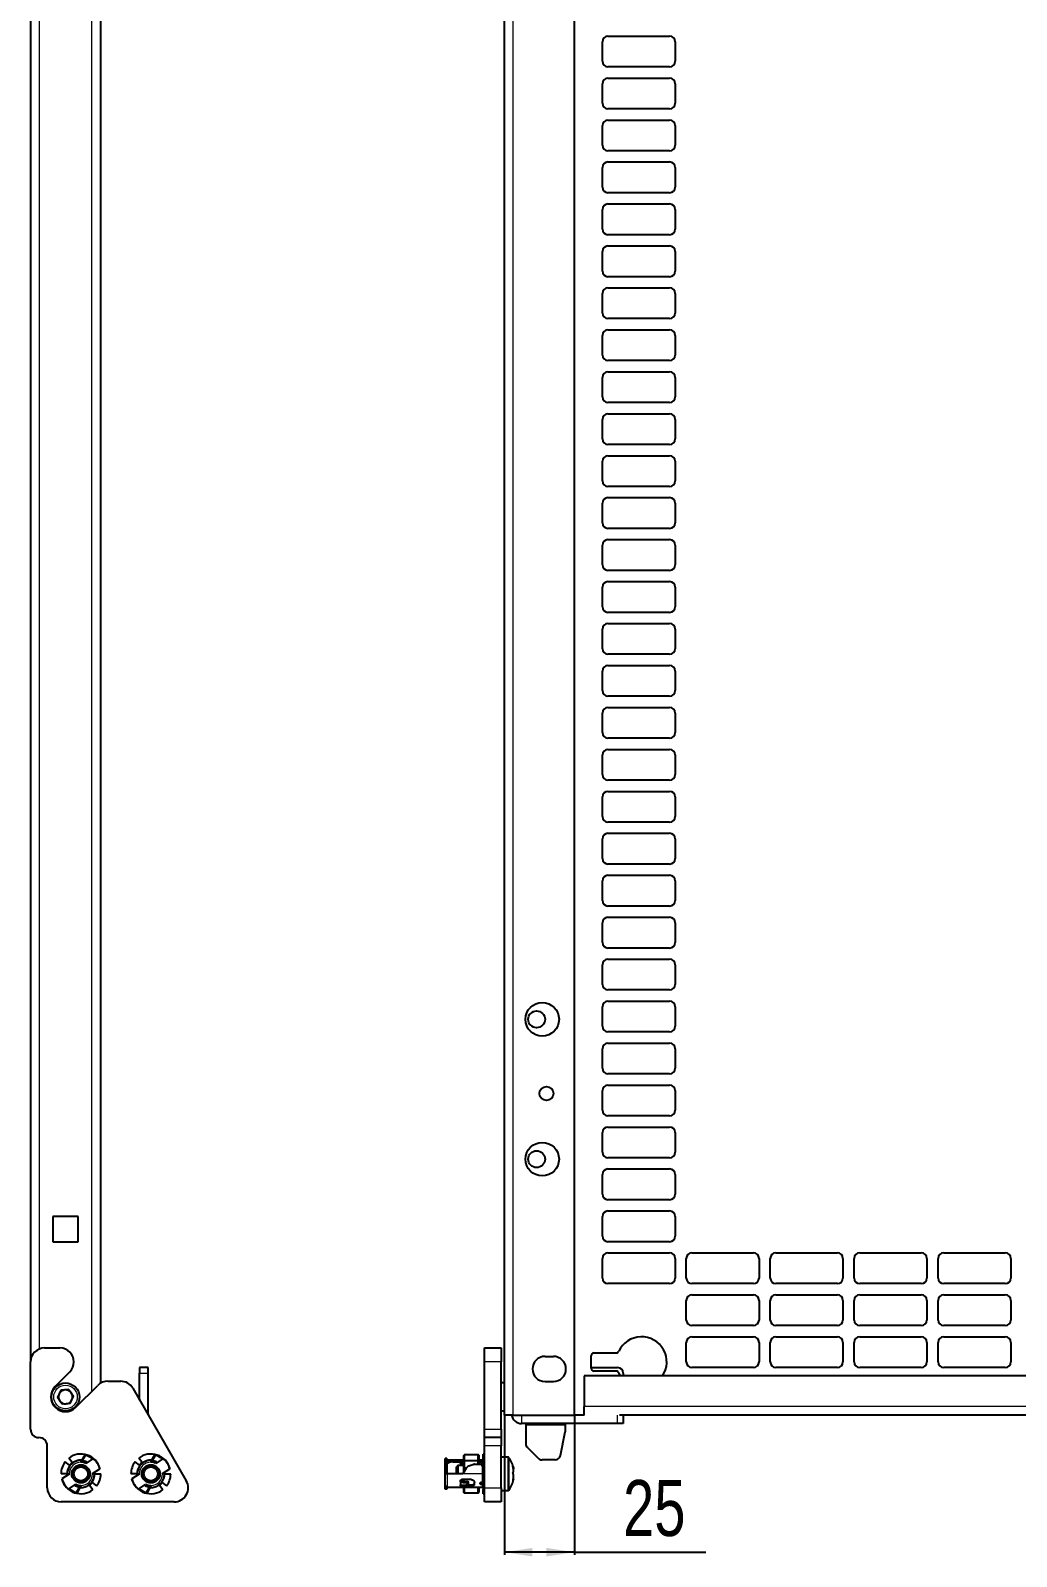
# Model space of a CAD drawing. Header units: millimetres. Extents: x -591 to 844, y -456 to 1988.
# Drawn here: x 124 to 476, y -292 to 254 of the extents above; entities that cross this region are included whole.
import ezdxf

# ---------------------------------------------------------------- set-up
doc = ezdxf.new("R2010")
doc.units = ezdxf.units.MM
doc.layers.add('FORMAT', color=7, linetype='Continuous')
doc.styles.add('SLDTEXTSTYLE0', font='TXT', dxfattribs={"width": 0.75})
doc.dimstyles.new('SLDDIMSTYLE0', dxfattribs={"dimtxt": 20, "dimasz": 10, "dimexe": 0, "dimexo": 0.0625, "dimgap": 5, "dimtad": 2, "dimdec": 1, "dimrnd": 1e-09, "dimzin": 12, "dimdsep": 46, "dimtxsty": 'SLDTEXTSTYLE0', "dimsah": 1, "dimcen": 0.09, "dimadec": 0, "dimazin": 3, "dimtfac": 1, "dimtofl": 0, "dimtmove": 0, "dimatfit": 3, "dimfxl": 0, "dimfrac": 2, "dimtolj": 1, "dimtzin": 12, "dimarcsym": 0})

# ---------------------------------------------------------------- blocks, each defined once
blk = doc.blocks.new('_D_7')
at = {"layer": 'FORMAT'}
for p, q in [((292.98, -240.99), (292.98, -290.98)), ((317.98, -240.99), (317.98, -290.98)), ((317.98, -289.98), (292.98, -289.98)), ((317.98, -289.98), (364.94, -289.98))]:
    blk.add_line(p, q, dxfattribs=at)
for points in [[(292.98, -289.98), (302.98, -291.51), (302.98, -288.44)], [(317.98, -289.98), (307.98, -288.44), (307.98, -291.51)]]:
    blk.add_solid(points, dxfattribs=at)
at = {"layer": 'FORMAT', "insert": (335.38, -264.19), "char_height": 20, "attachment_point": 1, "style": 'SLDTEXTSTYLE0'}
blk.add_mtext('25', dxfattribs=at)

msp = doc.modelspace()

# ---------------------------------------------------------------- linework, layer by layer
at = {"color": 8, "linetype": 'Continuous', "lineweight": 18}
for p, q in [((126.7, 1842.02), (126.7, -217.35)), ((145.5, -232.5), (145.5, 1842.02)), ((296.08, -240.98), (296.08, 1812.82)), ((291.83, -221.98), (285.83, -221.98)), ((162.6, -225.98), (165.6, -225.98)), ((750.48, -237.89), (321.48, -237.89)), ((165.35, -240.38), (165.6, -240.38)), ((299.08, -240.98), (299.08, -243.98)), ((314.73, -244.58), (300.58, -244.58)), ((333.43, -243.98), (333.43, -240.98)), ((285.83, -245.98), (291.83, -245.98)), ((291.83, -251.98), (285.83, -251.98)), ((294.16, -255.98), (294.16, -258.41)), ((294.6, -256.2), (294.6, -258.55)), ((272.53, -258.23), (272.53, -261.98)), ((285.13, -258.53), (285.13, -257.63)), ((294.16, -258.41), (294.16, -267.98)), ((294.6, -258.55), (294.6, -267.75)), ((272.53, -261.98), (272.53, -266.83)), ((277.73, -265.92), (277.73, -266.37)), ((285.13, -261.98), (278.13, -261.98)), ((281.03, -266.37), (281.03, -265.92)), ((284.88, -265.43), (284.88, -265.82)), ((285.13, -264.93), (285.13, -261.98)), ((285.13, -266.83), (285.13, -265.82)), ((285.83, -266.98), (291.83, -266.98))]:
    msp.add_line(p, q, dxfattribs=at)
at = {"color": 7, "linetype": 'Continuous', "lineweight": 25}
for p, q in [((148.6, 1842.02), (148.6, -229.6)), ((292.98, -240.98), (292.98, 1842.02)), ((123.6, 1812.82), (123.6, -221.98)), ((317.98, -240.98), (317.98, 1812.82)), ((329.98, 252.02), (351.98, 252.02)), ((327.98, 243.02), (327.98, 250.02)), ((353.98, 250.02), (353.98, 243.02)), ((351.98, 241.02), (329.98, 241.02)), ((327.98, 228.02), (327.98, 235.02)), ((329.98, 237.02), (351.98, 237.02)), ((353.98, 235.02), (353.98, 228.02)), ((351.98, 226.02), (329.98, 226.02)), ((327.98, 213.02), (327.98, 220.02)), ((329.98, 222.02), (351.98, 222.02)), ((353.98, 220.02), (353.98, 213.02)), ((351.98, 211.02), (329.98, 211.02)), ((327.98, 198.02), (327.98, 205.02)), ((329.98, 207.02), (351.98, 207.02)), ((353.98, 205.02), (353.98, 198.02)), ((351.98, 196.02), (329.98, 196.02)), ((329.98, 192.02), (351.98, 192.02)), ((327.98, 183.02), (327.98, 190.02)), ((353.98, 190.02), (353.98, 183.02)), ((351.98, 181.02), (329.98, 181.02)), ((327.98, 168.02), (327.98, 175.02)), ((329.98, 177.02), (351.98, 177.02)), ((353.98, 175.02), (353.98, 168.02)), ((351.98, 166.02), (329.98, 166.02)), ((327.98, 153.02), (327.98, 160.02)), ((329.98, 162.02), (351.98, 162.02)), ((353.98, 160.02), (353.98, 153.02)), ((351.98, 151.02), (329.98, 151.02)), ((327.98, 138.02), (327.98, 145.02)), ((329.98, 147.02), (351.98, 147.02)), ((353.98, 145.02), (353.98, 138.02)), ((351.98, 136.02), (329.98, 136.02)), ((329.98, 132.02), (351.98, 132.02)), ((327.98, 123.02), (327.98, 130.02)), ((353.98, 130.02), (353.98, 123.02)), ((351.98, 121.02), (329.98, 121.02)), ((327.98, 108.02), (327.98, 115.02)), ((329.98, 117.02), (351.98, 117.02)), ((353.98, 115.02), (353.98, 108.02)), ((351.98, 106.02), (329.98, 106.02)), ((327.98, 93.02), (327.98, 100.02)), ((329.98, 102.02), (351.98, 102.02)), ((353.98, 100.02), (353.98, 93.02)), ((351.98, 91.02), (329.98, 91.02)), ((327.98, 78.02), (327.98, 85.02)), ((329.98, 87.02), (351.98, 87.02)), ((353.98, 85.02), (353.98, 78.02)), ((351.98, 76.02), (329.98, 76.02)), ((329.98, 72.02), (351.98, 72.02)), ((327.98, 63.02), (327.98, 70.02)), ((353.98, 70.02), (353.98, 63.02)), ((351.98, 61.02), (329.98, 61.02)), ((327.98, 48.02), (327.98, 55.02)), ((329.98, 57.02), (351.98, 57.02)), ((353.98, 55.02), (353.98, 48.02)), ((351.98, 46.02), (329.98, 46.02)), ((327.98, 33.02), (327.98, 40.02)), ((329.98, 42.02), (351.98, 42.02)), ((353.98, 40.02), (353.98, 33.02)), ((351.98, 31.02), (329.98, 31.02)), ((327.98, 18.02), (327.98, 25.02)), ((329.98, 27.02), (351.98, 27.02)), ((353.98, 25.02), (353.98, 18.02)), ((351.98, 16.02), (329.98, 16.02)), ((329.98, 12.02), (351.98, 12.02)), ((327.98, 3.02), (327.98, 10.02)), ((353.98, 10.02), (353.98, 3.02)), ((351.98, 1.02), (329.98, 1.02)), ((327.98, -11.98), (327.98, -4.98)), ((329.98, -2.98), (351.98, -2.98)), ((353.98, -4.98), (353.98, -11.98)), ((351.98, -13.98), (329.98, -13.98)), ((327.98, -26.98), (327.98, -19.98)), ((329.98, -17.98), (351.98, -17.98)), ((353.98, -19.98), (353.98, -26.98)), ((351.98, -28.98), (329.98, -28.98)), ((327.98, -41.98), (327.98, -34.98)), ((329.98, -32.98), (351.98, -32.98)), ((353.98, -34.98), (353.98, -41.98)), ((351.98, -43.98), (329.98, -43.98)), ((329.98, -47.98), (351.98, -47.98)), ((327.98, -56.98), (327.98, -49.98)), ((353.98, -49.98), (353.98, -56.98)), ((351.98, -58.98), (329.98, -58.98)), ((327.98, -71.98), (327.98, -64.98)), ((329.98, -62.98), (351.98, -62.98)), ((353.98, -64.98), (353.98, -71.98)), ((351.98, -73.98), (329.98, -73.98)), ((327.98, -86.98), (327.98, -79.98)), ((329.98, -77.98), (351.98, -77.98)), ((353.98, -79.98), (353.98, -86.98)), ((351.98, -88.98), (329.98, -88.98)), ((327.98, -101.98), (327.98, -94.98)), ((329.98, -92.98), (351.98, -92.98)), ((353.98, -94.98), (353.98, -101.98)), ((351.98, -103.98), (329.98, -103.98)), ((329.98, -107.98), (351.98, -107.98)), ((327.98, -116.98), (327.98, -109.98)), ((353.98, -109.98), (353.98, -116.98)), ((351.98, -118.98), (329.98, -118.98)), ((327.98, -131.98), (327.98, -124.98)), ((329.98, -122.98), (351.98, -122.98)), ((353.98, -124.98), (353.98, -131.98)), ((351.98, -133.98), (329.98, -133.98)), ((327.98, -146.98), (327.98, -139.98)), ((329.98, -137.98), (351.98, -137.98)), ((353.98, -139.98), (353.98, -146.98)), ((351.98, -148.98), (329.98, -148.98)), ((327.98, -161.98), (327.98, -154.98)), ((329.98, -152.98), (351.98, -152.98)), ((353.98, -154.98), (353.98, -161.98)), ((351.98, -163.98), (329.98, -163.98)), ((329.98, -167.98), (351.98, -167.98)), ((140.6, -169.98), (131.6, -169.98)), ((131.6, -169.98), (131.6, -178.98)), ((140.6, -178.98), (140.6, -169.98)), ((327.98, -176.98), (327.98, -169.98)), ((353.98, -169.98), (353.98, -176.98)), ((131.6, -178.98), (140.6, -178.98)), ((351.98, -178.98), (329.98, -178.98)), ((327.98, -191.98), (327.98, -184.98)), ((329.98, -182.98), (351.98, -182.98)), ((353.98, -184.98), (353.98, -191.98)), ((357.98, -191.98), (357.98, -184.98)), ((359.98, -182.98), (381.98, -182.98)), ((383.98, -184.98), (383.98, -191.98)), ((387.98, -191.98), (387.98, -184.98)), ((389.98, -182.98), (411.98, -182.98)), ((413.98, -184.98), (413.98, -191.98)), ((417.98, -191.98), (417.98, -184.98)), ((419.98, -182.98), (441.98, -182.98)), ((443.98, -184.98), (443.98, -191.98)), ((447.98, -191.98), (447.98, -184.98)), ((449.98, -182.98), (471.98, -182.98)), ((473.98, -184.98), (473.98, -191.98)), ((351.98, -193.98), (329.98, -193.98)), ((381.98, -193.98), (359.98, -193.98)), ((411.98, -193.98), (389.98, -193.98)), ((441.98, -193.98), (419.98, -193.98)), ((471.98, -193.98), (449.98, -193.98)), ((357.98, -206.98), (357.98, -199.98)), ((359.98, -197.98), (381.98, -197.98)), ((383.98, -199.98), (383.98, -206.98)), ((387.98, -206.98), (387.98, -199.98)), ((389.98, -197.98), (411.98, -197.98)), ((413.98, -199.98), (413.98, -206.98)), ((417.98, -206.98), (417.98, -199.98)), ((419.98, -197.98), (441.98, -197.98)), ((443.98, -199.98), (443.98, -206.98)), ((447.98, -206.98), (447.98, -199.98)), ((449.98, -197.98), (471.98, -197.98)), ((473.98, -199.98), (473.98, -206.98)), ((381.98, -208.98), (359.98, -208.98)), ((411.98, -208.98), (389.98, -208.98)), ((441.98, -208.98), (419.98, -208.98)), ((471.98, -208.98), (449.98, -208.98)), ((128.6, -216.98), (134.1, -216.98)), ((285.83, -216.98), (291.83, -216.98)), ((285.83, -221.98), (285.83, -216.98)), ((291.83, -216.98), (291.83, -221.98)), ((357.98, -221.98), (357.98, -214.98)), ((359.98, -212.98), (381.98, -212.98)), ((383.98, -214.98), (383.98, -221.98)), ((387.98, -221.98), (387.98, -214.98)), ((389.98, -212.98), (411.98, -212.98)), ((413.98, -214.98), (413.98, -221.98)), ((417.98, -221.98), (417.98, -214.98)), ((419.98, -212.98), (441.98, -212.98)), ((443.98, -214.98), (443.98, -221.98)), ((447.98, -221.98), (447.98, -214.98)), ((449.98, -212.98), (471.98, -212.98)), ((473.98, -214.98), (473.98, -221.98)), ((123.6, -245.98), (123.6, -221.98)), ((139.1, -221.98), (139.1, -221.98)), ((285.83, -245.98), (285.83, -221.98)), ((291.83, -245.98), (291.83, -221.98)), ((307.48, -219.98), (310.48, -219.98)), ((323.98, -224.24), (323.98, -219.74)), ((324.98, -218.74), (332.93, -218.74)), ((137.63, -225.52), (132.39, -230.76)), ((151.2, -228.87), (155.82, -228.87)), ((162.6, -223.98), (162.6, -225.98)), ((165.6, -223.98), (162.6, -223.98)), ((162.6, -235.6), (162.6, -225.98)), ((165.6, -225.98), (165.6, -223.98)), ((165.6, -240.38), (165.6, -225.98)), ((307.48, -228.98), (310.48, -228.98)), ((321.48, -226.99), (321.48, -237.89)), ((750.48, -226.99), (321.48, -226.99)), ((323.98, -223.98), (333.43, -223.98)), ((332.93, -225.24), (324.98, -225.24)), ((334.5, -226.99), (333.84, -225.81)), ((335.43, -225.98), (335.43, -226.99)), ((381.98, -223.98), (359.98, -223.98)), ((411.98, -223.98), (389.98, -223.98)), ((441.98, -223.98), (419.98, -223.98)), ((471.98, -223.98), (449.98, -223.98)), ((134.46, -232.1), (133.22, -234.71)), ((137.34, -231.87), (134.46, -232.1)), ((137.34, -231.87), (138.98, -234.25)), ((137.74, -236.85), (138.98, -234.25)), ((139.81, -238.19), (147.67, -230.33)), ((160.15, -231.37), (179.27, -264.48)), ((292.98, -229.48), (291.83, -229.48)), ((134.86, -237.08), (133.22, -234.71)), ((137.74, -236.85), (134.86, -237.08)), ((291.83, -239.48), (292.98, -239.48)), ((321.48, -240.99), (321.48, -237.89)), ((165.6, -240.38), (165.58, -240.76)), ((296.08, -240.98), (292.98, -240.98)), ((296.08, -240.98), (317.98, -240.98)), ((333.43, -243.98), (299.08, -243.98)), ((300.58, -243.98), (300.58, -244.58)), ((300.58, -244.58), (300.58, -251.15)), ((314.73, -243.98), (314.73, -244.58)), ((314.73, -244.58), (314.73, -246.98)), ((321.48, -240.98), (317.98, -240.98)), ((335.43, -243.98), (333.43, -243.98)), ((737.41, -240.99), (334.06, -240.99)), ((335.43, -240.99), (335.43, -243.98)), ((285.83, -248.98), (285.83, -245.98)), ((291.83, -248.98), (285.83, -248.98)), ((285.83, -251.98), (285.83, -248.98)), ((291.83, -245.98), (291.83, -248.98)), ((291.83, -248.98), (291.83, -251.98)), ((313.06, -255.37), (314.73, -246.98)), ((129.6, -266.98), (129.6, -251.98)), ((138.49, -257.92), (137.28, -256.34)), ((141.89, -257.17), (143.07, -255.13)), ((143.17, -255.36), (142.11, -257.2)), ((143.07, -255.13), (143.17, -255.36)), ((163.49, -257.92), (162.28, -256.34)), ((166.89, -257.17), (168.07, -255.13)), ((168.17, -255.36), (167.11, -257.2)), ((168.07, -255.13), (168.17, -255.36)), ((278.55, -255.13), (278.43, -255.36)), ((278.43, -257.31), (278.43, -255.36)), ((278.55, -255.13), (278.55, -257.28)), ((283.63, -255.13), (278.55, -255.13)), ((283.63, -257.28), (283.63, -255.13)), ((283.83, -255.26), (283.63, -255.13)), ((283.83, -255.26), (283.83, -257.3)), ((285.83, -254.88), (285.33, -254.88)), ((285.33, -260.14), (285.33, -254.88)), ((285.83, -266.98), (285.83, -251.98)), ((291.83, -266.98), (291.83, -251.98)), ((294.16, -255.98), (291.83, -255.98)), ((301.17, -252.56), (305, -256.39)), ((137.54, -258.86), (135.96, -257.65)), ((138.43, -257.94), (137.56, -258.81)), ((141.6, -256.93), (141.6, -257.13)), ((141.6, -256.93), (142.02, -256.94)), ((141.6, -257.13), (141.6, -257.83)), ((141.6, -257.68), (141.62, -257.63)), ((141.84, -257.66), (141.74, -257.83)), ((146.01, -256.54), (143.4, -258.24)), ((143.65, -257.58), (143.44, -258.03)), ((145.75, -261.85), (148.36, -260.15)), ((145.95, -261.98), (145.95, -261.71)), ((146.45, -261.39), (146.45, -261.98)), ((148.32, -260.18), (148.46, -260.14)), ((162.54, -258.86), (160.96, -257.65)), ((163.43, -257.94), (162.56, -258.81)), ((166.6, -256.93), (166.6, -257.13)), ((166.6, -256.93), (167.02, -256.94)), ((166.6, -257.13), (166.6, -257.83)), ((166.6, -257.68), (166.62, -257.63)), ((166.84, -257.66), (166.74, -257.83)), ((171.01, -256.54), (168.4, -258.24)), ((168.65, -257.58), (168.44, -258.03)), ((170.75, -261.85), (173.36, -260.15)), ((170.95, -261.98), (170.95, -261.71)), ((171.45, -261.39), (171.45, -261.98)), ((173.32, -260.18), (173.46, -260.14)), ((271.83, -260.15), (271.83, -256.54)), ((272.33, -256.54), (271.83, -256.54)), ((272.33, -260.15), (271.83, -260.15)), ((271.83, -261.85), (271.83, -260.15)), ((272.33, -261.85), (271.83, -261.85)), ((271.83, -261.98), (271.83, -261.85)), ((272.33, -256.54), (272.33, -260.15)), ((272.33, -260.15), (272.33, -261.85)), ((272.33, -261.85), (272.33, -261.98)), ((274.53, -257.13), (272.53, -257.13)), ((273.03, -257.58), (272.53, -257.58)), ((272.53, -257.58), (272.53, -258.03)), ((272.53, -258.03), (273.03, -258.03)), ((273.03, -258.03), (273.03, -257.58)), ((274.53, -257.63), (274.53, -257.13)), ((278.43, -257.13), (274.53, -257.13)), ((274.53, -257.63), (278.43, -257.63)), ((276.33, -258.98), (275.83, -259.48)), ((275.83, -261.98), (275.83, -259.48)), ((278.43, -258.98), (276.33, -258.98)), ((276.33, -258.98), (276.33, -261.98)), ((277.23, -258.27), (277.23, -258.44)), ((277.23, -258.44), (278.43, -258.32)), ((277.23, -258.44), (277.23, -258.98)), ((277.73, -258.03), (278.43, -258.03)), ((279.29, -259.98), (278.13, -261.98)), ((278.55, -257.28), (278.43, -257.31)), ((278.43, -259.98), (278.43, -257.31)), ((278.55, -259.98), (278.43, -259.98)), ((278.43, -261.46), (278.43, -259.98)), ((283.63, -257.28), (278.55, -257.28)), ((278.55, -257.28), (278.55, -259.98)), ((279.29, -259.98), (278.55, -259.98)), ((278.55, -259.98), (278.55, -261.26)), ((282.23, -258.48), (284.38, -258.48)), ((283.83, -257.3), (283.63, -257.28)), ((283.63, -258.48), (283.63, -257.28)), ((285.13, -257.13), (283.83, -257.13)), ((283.83, -257.3), (283.83, -258.48)), ((283.83, -257.63), (285.13, -257.63)), ((285.03, -257.83), (283.83, -257.83)), ((285.03, -257.83), (285.03, -258.85)), ((285.03, -258.53), (285.13, -258.53)), ((285.33, -258.98), (285.09, -258.98)), ((285.13, -259.23), (285.13, -261.98)), ((285.33, -260.53), (285.13, -260.52)), ((285.33, -260.14), (285.83, -260.14)), ((285.33, -260.67), (285.33, -260.14)), ((285.83, -260.67), (285.33, -260.67)), ((311.09, -256.98), (306.41, -256.98)), ((136.55, -261.98), (134.5, -261.98)), ((134.88, -263.78), (134.74, -263.81)), ((137.45, -262.11), (134.84, -263.8)), ((136.55, -261.98), (136.75, -261.98)), ((136.75, -261.98), (137.45, -261.98)), ((136.75, -262.56), (136.75, -261.98)), ((137.18, -267.41), (139.79, -265.71)), ((137.25, -261.98), (137.25, -262.24)), ((139.55, -266.37), (139.76, -265.92)), ((140.03, -268.59), (141.09, -266.76)), ((141.3, -266.79), (140.13, -268.82)), ((141.6, -267.03), (141.17, -267.01)), ((141.36, -266.3), (141.45, -266.12)), ((141.6, -266.28), (141.57, -266.32)), ((141.6, -266.83), (141.6, -266.13)), ((141.6, -267.03), (141.6, -266.83)), ((144.71, -266.03), (145.92, -267.61)), ((144.77, -266.02), (145.64, -265.14)), ((145.65, -265.09), (147.23, -266.3)), ((146.45, -261.98), (145.75, -261.98)), ((146.65, -261.98), (146.45, -261.98)), ((146.65, -261.98), (148.7, -261.98)), ((161.55, -261.98), (159.5, -261.98)), ((159.88, -263.78), (159.74, -263.81)), ((162.45, -262.11), (159.84, -263.8)), ((161.55, -261.98), (161.75, -261.98)), ((161.75, -261.98), (162.45, -261.98)), ((161.75, -262.56), (161.75, -261.98)), ((162.18, -267.41), (164.79, -265.71)), ((162.25, -261.98), (162.25, -262.24)), ((164.55, -266.37), (164.76, -265.92)), ((165.03, -268.59), (166.09, -266.76)), ((166.3, -266.79), (165.13, -268.82)), ((166.6, -267.03), (166.17, -267.01)), ((166.36, -266.3), (166.45, -266.12)), ((166.6, -266.28), (166.57, -266.32)), ((166.6, -266.83), (166.6, -266.13)), ((166.6, -267.03), (166.6, -266.83)), ((169.71, -266.03), (170.92, -267.61)), ((169.77, -266.02), (170.64, -265.14)), ((170.65, -265.09), (172.23, -266.3)), ((171.45, -261.98), (170.75, -261.98)), ((171.65, -261.98), (171.45, -261.98)), ((171.65, -261.98), (173.7, -261.98)), ((272.53, -261.98), (271.83, -261.98)), ((271.83, -266.13), (271.83, -261.98)), ((271.83, -267.41), (271.83, -266.13)), ((272.33, -266.8), (272.33, -267.41)), ((278.13, -261.98), (272.53, -261.98)), ((274.53, -266.83), (272.53, -266.83)), ((285.13, -266.83), (274.53, -266.83)), ((277.23, -264.79), (277.23, -264.47)), ((277.23, -264.79), (277.23, -265.92)), ((277.23, -266.14), (277.23, -265.92)), ((281.03, -264.03), (277.73, -264.03)), ((281.03, -266.37), (277.73, -266.37)), ((278.43, -264.75), (278.43, -264.03)), ((278.43, -268.59), (278.43, -266.83)), ((278.55, -264.03), (278.55, -264.8)), ((278.55, -266.83), (278.55, -268.82)), ((279.31, -265.92), (281.03, -265.92)), ((280.12, -265.03), (279.88, -264.74)), ((280.16, -265.17), (280.16, -265.2)), ((282.23, -265.73), (282.23, -265.05)), ((283.63, -268.82), (283.63, -266.83)), ((283.83, -266.83), (283.83, -268.69)), ((284.33, -265.46), (284.33, -265.35)), ((284.88, -264.93), (285.13, -264.93)), ((284.88, -265.43), (285.13, -265.43)), ((284.88, -265.82), (285.13, -265.82)), ((285.03, -264.93), (285.03, -265.43)), ((285.03, -264.98), (285.29, -264.98)), ((285.33, -261.98), (285.13, -261.98)), ((285.33, -266.3), (285.33, -261.98)), ((285.33, -261.98), (285.83, -261.98)), ((285.83, -266.3), (285.33, -266.3)), ((285.33, -266.3), (285.33, -267.61)), ((285.83, -271.98), (285.83, -266.98)), ((291.83, -266.98), (291.83, -271.98)), ((174.94, -271.98), (134.6, -271.98)), ((140.03, -268.59), (140.13, -268.82)), ((165.03, -268.59), (165.13, -268.82)), ((272.33, -267.41), (271.83, -267.41)), ((278.43, -268.59), (278.55, -268.82)), ((283.63, -268.82), (278.55, -268.82)), ((283.63, -268.82), (283.83, -268.69)), ((285.83, -267.61), (285.33, -267.61)), ((285.33, -269.08), (285.33, -267.61)), ((285.33, -269.08), (285.83, -269.08)), ((291.83, -271.98), (285.83, -271.98)), ((291.83, -267.98), (294.16, -267.98))]:
    msp.add_line(p, q, dxfattribs=at)
at = {"color": 7, "linetype": 'Continuous', "lineweight": 25, "flags": 128}
for points in [[(272.53, -257.13), (272.4, -257.14), (272.33, -257.16)], [(285.33, -257.6), (285.27, -257.61), (285.13, -257.63)], [(285.33, -258.5), (285.27, -258.51), (285.13, -258.53)], [(285.03, -265.1), (285.08, -265.01), (285.09, -264.98)], [(285.33, -265.05), (285.33, -265.03), (285.32, -265), (285.3, -264.98), (285.28, -264.96), (285.24, -264.95), (285.21, -264.94), (285.17, -264.93), (285.13, -264.93)], [(285.33, -265.45), (285.27, -265.44), (285.13, -265.43)]]:
    msp.add_lwpolyline(points, dxfattribs=at)
at = {"color": 7, "linetype": 'Continuous', "lineweight": 25}
for centre, radius in [((306.48, -99.48), 6), ((304.48, -99.48), 3), ((307.98, -125.98), 2.5), ((306.48, -149.48), 6), ((304.48, -149.48), 3), ((136.1, -234.48), 5), ((141.6, -261.98), 3.25), ((141.6, -261.98), 3), ((141.6, -261.98), 2.5), ((166.6, -261.98), 3.25), ((166.6, -261.98), 3), ((166.6, -261.98), 2.5)]:
    msp.add_circle(centre, radius, dxfattribs=at)
at = {"color": 8, "linetype": 'Continuous', "lineweight": 18}
msp.add_circle((136.1, -234.48), 4.2, dxfattribs=at)
at = {"color": 7, "linetype": 'Continuous', "lineweight": 25}
for centre, radius, start, end in [((329.98, 250.02), 2, 90, 180), ((351.98, 250.02), 2, 0, 90), ((329.98, 243.02), 2, 180, 270), ((351.98, 243.02), 2, 270, 0), ((329.98, 235.02), 2, 90, 180), ((351.98, 235.02), 2, 0, 90), ((329.98, 228.02), 2, 180, 270), ((351.98, 228.02), 2, 270, 0), ((329.98, 220.02), 2, 90, 180), ((351.98, 220.02), 2, 0, 90), ((329.98, 213.02), 2, 180, 270), ((351.98, 213.02), 2, 270, 0), ((329.98, 205.02), 2, 90, 180), ((351.98, 205.02), 2, 0, 90), ((329.98, 198.02), 2, 180, 270), ((351.98, 198.02), 2, 270, 0), ((329.98, 190.02), 2, 90, 180), ((351.98, 190.02), 2, 0, 90), ((329.98, 183.02), 2, 180, 270), ((351.98, 183.02), 2, 270, 0), ((329.98, 175.02), 2, 90, 180), ((351.98, 175.02), 2, 0, 90), ((329.98, 168.02), 2, 180, 270), ((351.98, 168.02), 2, 270, 0), ((329.98, 160.02), 2, 90, 180), ((351.98, 160.02), 2, 0, 90), ((329.98, 153.02), 2, 180, 270), ((351.98, 153.02), 2, 270, 0), ((329.98, 145.02), 2, 90, 180), ((351.98, 145.02), 2, 0, 90), ((329.98, 138.02), 2, 180, 270), ((351.98, 138.02), 2, 270, 0), ((329.98, 130.02), 2, 90, 180), ((351.98, 130.02), 2, 0, 90), ((329.98, 123.02), 2, 180, 270), ((351.98, 123.02), 2, 270, 0), ((329.98, 115.02), 2, 90, 180), ((351.98, 115.02), 2, 0, 90), ((329.98, 108.02), 2, 180, 270), ((351.98, 108.02), 2, 270, 0), ((329.98, 100.02), 2, 90, 180), ((351.98, 100.02), 2, 0, 90), ((329.98, 93.02), 2, 180, 270), ((351.98, 93.02), 2, 270, 0), ((329.98, 85.02), 2, 90, 180), ((351.98, 85.02), 2, 0, 90), ((329.98, 78.02), 2, 180, 270), ((351.98, 78.02), 2, 270, 0), ((329.98, 70.02), 2, 90, 180), ((351.98, 70.02), 2, 0, 90), ((329.98, 63.02), 2, 180, 270), ((351.98, 63.02), 2, 270, 0), ((329.98, 55.02), 2, 90, 180), ((351.98, 55.02), 2, 0, 90), ((329.98, 48.02), 2, 180, 270), ((351.98, 48.02), 2, 270, 0), ((329.98, 40.02), 2, 90, 180), ((351.98, 40.02), 2, 0, 90), ((329.98, 33.02), 2, 180, 270), ((351.98, 33.02), 2, 270, 0), ((329.98, 25.02), 2, 90, 180), ((351.98, 25.02), 2, 0, 90), ((329.98, 18.02), 2, 180, 270), ((351.98, 18.02), 2, 270, 0), ((329.98, 10.02), 2, 90, 180), ((351.98, 10.02), 2, 0, 90), ((329.98, 3.02), 2, 180, 270), ((351.98, 3.02), 2, 270, 0), ((329.98, -4.98), 2, 90, 180), ((351.98, -4.98), 2, 0, 90), ((329.98, -11.98), 2, 180, 270), ((351.98, -11.98), 2, 270, 0), ((329.98, -19.98), 2, 90, 180), ((351.98, -19.98), 2, 0, 90), ((329.98, -26.98), 2, 180, 270), ((351.98, -26.98), 2, 270, 0), ((329.98, -34.98), 2, 90, 180), ((351.98, -34.98), 2, 0, 90), ((329.98, -41.98), 2, 180, 270), ((351.98, -41.98), 2, 270, 0), ((329.98, -49.98), 2, 90, 180), ((351.98, -49.98), 2, 0, 90), ((329.98, -56.98), 2, 180, 270), ((351.98, -56.98), 2, 270, 0), ((329.98, -64.98), 2, 90, 180), ((351.98, -64.98), 2, 0, 90), ((329.98, -71.98), 2, 180, 270), ((351.98, -71.98), 2, 270, 0), ((329.98, -79.98), 2, 90, 180), ((351.98, -79.98), 2, 0, 90), ((329.98, -86.98), 2, 180, 270), ((351.98, -86.98), 2, 270, 0), ((329.98, -94.98), 2, 90, 180), ((351.98, -94.98), 2, 0, 90), ((329.98, -101.98), 2, 180, 270), ((351.98, -101.98), 2, 270, 0), ((329.98, -109.98), 2, 90, 180), ((351.98, -109.98), 2, 0, 90), ((329.98, -116.98), 2, 180, 270), ((351.98, -116.98), 2, 270, 0), ((329.98, -124.98), 2, 90, 180), ((351.98, -124.98), 2, 0, 90), ((329.98, -131.98), 2, 180, 270), ((351.98, -131.98), 2, 270, 0), ((329.98, -139.98), 2, 90, 180), ((351.98, -139.98), 2, 0, 90), ((329.98, -146.98), 2, 180, 270), ((351.98, -146.98), 2, 270, 0), ((329.98, -154.98), 2, 90, 180), ((351.98, -154.98), 2, 0, 90), ((329.98, -161.98), 2, 180, 270), ((351.98, -161.98), 2, 270, 0), ((329.98, -169.98), 2, 90, 180), ((351.98, -169.98), 2, 0, 90), ((329.98, -176.98), 2, 180, 270), ((351.98, -176.98), 2, 270, 0), ((329.98, -184.98), 2, 90, 180), ((351.98, -184.98), 2, 0, 90), ((359.98, -184.98), 2, 90, 180), ((381.98, -184.98), 2, 0, 90), ((389.98, -184.98), 2, 90, 180), ((411.98, -184.98), 2, 0, 90), ((419.98, -184.98), 2, 90, 180), ((441.98, -184.98), 2, 360, 90), ((449.98, -184.98), 2, 90, 180), ((471.98, -184.98), 2, 0, 90), ((329.98, -191.98), 2, 180, 270), ((351.98, -191.98), 2, 270, 0), ((359.98, -191.98), 2, 180, 270), ((381.98, -191.98), 2, 270, 0), ((389.98, -191.98), 2, 180, 270), ((411.98, -191.98), 2, 270, 0), ((419.98, -191.98), 2, 180, 270), ((441.98, -191.98), 2, 270, 360), ((449.98, -191.98), 2, 180, 270), ((471.98, -191.98), 2, 270, 0), ((359.98, -199.98), 2, 90, 180), ((381.98, -199.98), 2, 0, 90), ((389.98, -199.98), 2, 90, 180), ((411.98, -199.98), 2, 0, 90), ((419.98, -199.98), 2, 90, 180), ((441.98, -199.98), 2, 0, 90), ((449.98, -199.98), 2, 90, 180), ((471.98, -199.98), 2, 360, 90), ((359.98, -206.98), 2, 180, 270), ((381.98, -206.98), 2, 270, 0), ((389.98, -206.98), 2, 180, 270), ((411.98, -206.98), 2, 270, 0), ((419.98, -206.98), 2, 180, 270), ((441.98, -206.98), 2, 270, 0), ((449.98, -206.98), 2, 180, 270), ((471.98, -206.98), 2, 270, 360), ((128.6, -221.98), 5, 90, 180), ((134.1, -221.98), 5, 0, 90), ((332.93, -217.74), 1, 270, 334.8493), ((341.98, -221.99), 9, 326.251, 154.8493), ((359.98, -214.98), 2, 90, 180), ((381.98, -214.98), 2, 0, 90), ((389.98, -214.98), 2, 90, 180), ((411.98, -214.98), 2, 0, 90), ((419.98, -214.98), 2, 90, 180), ((441.98, -214.98), 2, 0, 90), ((449.98, -214.98), 2, 90, 180), ((471.98, -214.98), 2, 360, 90), ((134.1, -221.98), 5, 315, 0), ((307.48, -224.48), 4.5, 90, 270), ((310.48, -224.48), 4.5, 270, 90), ((324.98, -219.74), 1, 90, 180), ((359.98, -221.98), 2, 180, 270), ((381.98, -221.98), 2, 270, 0), ((389.98, -221.98), 2, 180, 270), ((411.98, -221.98), 2, 270, 0), ((419.98, -221.98), 2, 180, 270), ((441.98, -221.98), 2, 270, 0), ((449.98, -221.98), 2, 180, 270), ((471.98, -221.98), 2, 270, 360), ((151.2, -233.87), 5, 90, 135), ((155.82, -233.87), 5, 30, 90), ((324.98, -224.24), 1, 180, 270), ((332.93, -226.24), 1, 25.1507, 90), ((333.43, -225.98), 2, 0, 90), ((136.1, -234.48), 5.25, 135, 315), ((136.1, -234.48), 2.5, 154.5743, 214.5743), ((136.1, -234.48), 2.5, 94.5743, 154.5743), ((136.1, -234.48), 2.5, 34.5743, 94.5743), ((136.1, -234.48), 2.5, 334.5743, 34.5743), ((136.1, -234.48), 2.5, 214.5743, 274.5743), ((136.1, -234.48), 2.5, 274.5743, 334.5743), ((299.08, -240.38), 3.6, 189.5941, 270), ((126.6, -245.98), 3, 180, 270), ((126.6, -251.98), 3, 0, 90), ((141.6, -261.98), 7.1, 15, 127.5), ((141.6, -261.98), 7, 50.8871, 77.8871), ((141.6, -261.98), 6.8, 51.4319, 76.6644), ((166.6, -261.98), 7.1, 15, 127.5), ((166.6, -261.98), 7, 50.8871, 77.8871), ((166.6, -261.98), 6.8, 51.4319, 76.6644), ((294.16, -256.52), 0.54, 35.2515, 90), ((286.43, -261.98), 10, 11.0263, 35.2515), ((302.58, -251.15), 2, 180, 225), ((306.41, -254.98), 2, 225, 270), ((311.09, -254.98), 2, 270, 348.6901), ((141.6, -261.98), 7.1, 142.5, 180), ((141.6, -261.98), 4.85, 90, 180), ((141.6, -261.98), 4.15, 64.203, 90), ((141.6, -261.98), 4.15, 0, 1.797), ((141.6, -261.98), 7, 15.1129, 50.8871), ((166.6, -261.98), 7.1, 142.5, 180), ((166.6, -261.98), 4.85, 90, 180), ((166.6, -261.98), 4.15, 64.203, 90), ((166.6, -261.98), 4.15, 0, 1.797), ((166.6, -261.98), 7, 15.1129, 50.8871), ((272.53, -257.83), 0.2, 90, 180), ((282.23, -259.23), 0.75, 90, 105.0484), ((284.38, -259.23), 0.75, 0, 90), ((285.13, -256.93), 0.2, 270, 0), ((285.23, -258.9), 0.0996, 305.5332, 356.0721), ((134.6, -266.98), 5, 180, 270), ((141.6, -261.98), 7.1, 195, 307.5), ((141.6, -261.98), 7, 195.1129, 230.8871), ((141.6, -261.98), 6.8, 231.4319, 256.6644), ((141.6, -261.98), 4.15, 180, 181.797), ((141.6, -261.98), 4.15, 244.203, 270), ((141.6, -261.98), 4.85, 270, 0), ((141.6, -261.98), 7.1, 322.5, 0), ((166.6, -261.98), 7.1, 195, 307.5), ((166.6, -261.98), 7, 195.1129, 230.8871), ((166.6, -261.98), 6.8, 231.4319, 256.6644), ((166.6, -261.98), 4.15, 180, 181.797), ((166.6, -261.98), 4.15, 244.203, 270), ((166.6, -261.98), 4.85, 270, 0), ((166.6, -261.98), 7.1, 322.5, 0), ((174.94, -266.98), 5, 270, 30), ((272.53, -266.13), 0.7, 180, 270), ((285.15, -266.01), 0.183, 7.3339, 95.8124), ((285.13, -267.03), 0.2, 0, 90), ((286.43, -261.98), 10, 324.7485, 348.9291), ((141.6, -261.98), 7, 230.8871, 257.8871), ((166.6, -261.98), 7, 230.8871, 257.8871), ((294.16, -267.44), 0.54, 270, 324.7485)]:
    msp.add_arc(centre, radius, start, end, dxfattribs=at)
at = {"color": 8, "linetype": 'Continuous', "lineweight": 18}
for centre, radius, start, end in [((141.6, -261.98), 5.05, 142.5, 180), ((141.6, -261.98), 4.15, 90, 180), ((141.6, -261.98), 5.05, 90, 127.5), ((166.6, -261.98), 5.05, 142.5, 180), ((166.6, -261.98), 4.15, 90, 180), ((166.6, -261.98), 5.05, 90, 127.5), ((141.6, -261.98), 4.15, 270, 0), ((141.6, -261.98), 5.05, 270, 307.5), ((141.6, -261.98), 5.05, 322.5, 0), ((166.6, -261.98), 4.15, 270, 0), ((166.6, -261.98), 5.05, 270, 307.5), ((166.6, -261.98), 5.05, 322.5, 0)]:
    msp.add_arc(centre, radius, start, end, dxfattribs=at)
at = {"color": 7, "linetype": 'Continuous', "lineweight": 25}
for points, knots in [([(137.65, -259.16), (137.57, -259.03), (137.47, -258.88), (137.58, -258.85), (137.6, -258.85)], [0, 0, 0, 0, 0.8322341, 1, 1, 1, 1]), ([(138.78, -258.03), (138.66, -257.95), (138.49, -257.85), (138.46, -257.98), (138.46, -258.02)], [0, 0, 0, 0, 0.743146, 1, 1, 1, 1]), ([(141.6, -257.13), (141.99, -257.16), (142.7, -257.22), (143.36, -257.47), (143.65, -257.58)], [0, 0, 0, 0, 0.559866, 1, 1, 1, 1]), ([(141.6, -257.63), (141.95, -257.65), (142.59, -257.69), (143.18, -257.93), (143.44, -258.03)], [0, 0, 0, 0, 0.5597848, 1, 1, 1, 1]), ([(162.65, -259.16), (162.57, -259.03), (162.47, -258.88), (162.58, -258.85), (162.6, -258.85)], [0, 0, 0, 0, 0.832234, 1, 1, 1, 1]), ([(163.78, -258.03), (163.66, -257.95), (163.5, -257.85), (163.48, -257.96), (163.47, -257.98)], [0, 0, 0, 0, 0.832234, 1, 1, 1, 1]), ([(166.6, -257.13), (166.99, -257.16), (167.7, -257.22), (168.36, -257.47), (168.65, -257.58)], [0, 0, 0, 0, 0.559866, 1, 1, 1, 1]), ([(166.6, -257.63), (166.95, -257.65), (167.59, -257.69), (168.18, -257.93), (168.44, -258.03)], [0, 0, 0, 0, 0.5597848, 1, 1, 1, 1]), ([(272.53, -257.13), (272.53, -257.16), (272.53, -257.22), (272.53, -257.47), (272.53, -257.58)], [0, 0, 0, 0, 0.559866, 1, 1, 1, 1]), ([(274.53, -257.13), (274.25, -257.16), (273.75, -257.22), (273.25, -257.47), (273.03, -257.58)], [0, 0, 0, 0, 0.559911, 1, 1, 1, 1]), ([(274.53, -257.63), (274.25, -257.65), (273.75, -257.69), (273.25, -257.93), (273.03, -258.03)], [0, 0, 0, 0, 0.559868, 1, 1, 1, 1]), ([(277.23, -258.27), (277.24, -258.24), (277.25, -258.18), (277.34, -258.11), (277.46, -258.06), (277.6, -258.04), (277.7, -258.03), (277.73, -258.03)], [0, 0, 0, 0, 0.214295, 0.42863, 0.64223, 0.856153, 1, 1, 1, 1]), ([(279.29, -259.98), (279.46, -259.76), (279.81, -259.32), (280.79, -258.84), (281.55, -258.63), (282.04, -258.5)], [0, 0, 0, 0, 0.254027, 0.526591, 1, 1, 1, 1]), ([(285.33, -259.2), (285.33, -259.21), (285.33, -259.23), (285.31, -259.26), (285.28, -259.29), (285.2, -259.3), (285.15, -259.31), (285.12, -259.31)], [0, 0, 0, 0, 0.187462, 0.362386, 0.517277, 0.750642, 1, 1, 1, 1]), ([(285.33, -260.26), (285.33, -260.27), (285.33, -260.29), (285.31, -260.31), (285.28, -260.33), (285.21, -260.33), (285.16, -260.33), (285.13, -260.32)], [0, 0, 0, 0, 0.195302, 0.377541, 0.538909, 0.761383, 1, 1, 1, 1]), ([(296.03, -264.23), (296.03, -264.22), (296.03, -264.21), (296.04, -264.16), (296.09, -263.96), (296.17, -263.61), (296.24, -263.16), (296.26, -262.75), (296.24, -262.33), (296.17, -262.08), (296.08, -261.87), (296.05, -261.78), (296.04, -261.72), (296.03, -261.68), (296.03, -261.66), (296.04, -261.63), (296.05, -261.58), (296.1, -261.46), (296.2, -261.32), (296.26, -261.06), (296.26, -260.65), (296.2, -260.18), (296.11, -259.78), (296.06, -259.53), (296.04, -259.46), (296.03, -259.42), (296.03, -259.41), (296.04, -259.4), (296.04, -259.41), (296.09, -259.51), (296.17, -259.75), (296.24, -260), (296.26, -260.13), (296.25, -260.12), (296.25, -260.11)], [0, 0, 0, 0, 0.003345, 0.008051, 0.021089, 0.079366, 0.148702, 0.192613, 0.236883, 0.333397, 0.365116, 0.38101, 0.389, 0.39245, 0.395936, 0.398929, 0.404202, 0.420534, 0.496786, 0.57371, 0.618848, 0.683268, 0.755446, 0.773497, 0.782566, 0.786215, 0.789905, 0.793055, 0.797819, 0.811366, 0.872185, 0.942602, 0.985944, 1, 1, 1, 1]), ([(141.6, -266.83), (141.2, -266.79), (140.5, -266.73), (139.84, -266.48), (139.55, -266.37)], [0, 0, 0, 0, 0.559866, 1, 1, 1, 1]), ([(141.6, -266.33), (141.24, -266.3), (140.61, -266.26), (140.02, -266.02), (139.76, -265.92)], [0, 0, 0, 0, 0.5597848, 1, 1, 1, 1]), ([(144.41, -265.92), (144.54, -266), (144.69, -266.1), (144.72, -265.99), (144.72, -265.97)], [0, 0, 0, 0, 0.832234, 1, 1, 1, 1]), ([(145.55, -264.79), (145.62, -264.92), (145.72, -265.08), (145.59, -265.11), (145.56, -265.12)], [0, 0, 0, 0, 0.743146, 1, 1, 1, 1]), ([(166.6, -266.83), (166.2, -266.79), (165.5, -266.73), (164.84, -266.48), (164.55, -266.37)], [0, 0, 0, 0, 0.559866, 1, 1, 1, 1]), ([(166.6, -266.33), (166.24, -266.3), (165.61, -266.26), (165.02, -266.02), (164.76, -265.92)], [0, 0, 0, 0, 0.5597848, 1, 1, 1, 1]), ([(169.41, -265.92), (169.54, -266), (169.69, -266.1), (169.72, -265.99), (169.72, -265.97)], [0, 0, 0, 0, 0.832234, 1, 1, 1, 1]), ([(170.55, -264.79), (170.62, -264.92), (170.72, -265.08), (170.59, -265.11), (170.56, -265.12)], [0, 0, 0, 0, 0.743146, 1, 1, 1, 1]), ([(277.23, -264.47), (277.24, -264.42), (277.25, -264.32), (277.34, -264.19), (277.46, -264.09), (277.6, -264.03), (277.7, -264.03), (277.73, -264.03)], [0, 0, 0, 0, 0.214373, 0.428779, 0.642592, 0.856666, 1, 1, 1, 1]), ([(277.23, -264.5), (277.66, -264.6), (278.25, -264.73), (279.07, -264.85), (279.36, -264.73), (279.51, -264.67)], [0, 0, 0, 0, 0.56666, 0.780905, 1, 1, 1, 1]), ([(277.23, -264.79), (277.73, -264.9), (278.4, -265.05), (279.3, -265.16), (279.6, -265.04), (279.76, -264.97)], [0, 0, 0, 0, 0.587693, 0.790818, 1, 1, 1, 1]), ([(277.23, -265.92), (277.73, -265.99), (278.4, -266.07), (279.3, -265.97), (279.6, -265.79), (279.76, -265.71)], [0, 0, 0, 0, 0.587693, 0.790818, 1, 1, 1, 1]), ([(277.73, -266.37), (277.68, -266.37), (277.57, -266.36), (277.42, -266.33), (277.3, -266.27), (277.24, -266.2), (277.24, -266.16), (277.23, -266.14)], [0, 0, 0, 0, 0.214445, 0.428893, 0.643239, 0.857188, 1, 1, 1, 1]), ([(279.51, -264.67), (279.56, -264.66), (279.65, -264.63), (279.77, -264.65), (279.82, -264.68), (279.84, -264.69)], [0, 0, 0, 0, 0.369126, 0.738256, 1, 1, 1, 1]), ([(280.16, -265.17), (280.16, -265.13), (280.15, -265.06), (280.07, -264.98), (279.96, -264.94), (279.85, -264.95), (279.78, -264.97), (279.76, -264.97)], [0, 0, 0, 0, 0.225883, 0.451767, 0.67765, 0.903524, 1, 1, 1, 1]), ([(279.76, -265.71), (279.81, -265.68), (279.9, -265.63), (280.03, -265.51), (280.12, -265.38), (280.16, -265.27), (280.16, -265.21), (280.16, -265.2)], [0, 0, 0, 0, 0.225867, 0.451734, 0.677598, 0.903479, 1, 1, 1, 1]), ([(279.88, -264.74), (279.87, -264.73), (279.86, -264.71), (279.85, -264.7), (279.84, -264.69)], [0, 0, 0, 0, 0.872289, 1, 1, 1, 1]), ([(281.03, -264.03), (281.17, -264.04), (281.44, -264.06), (281.8, -264.25), (282.07, -264.51), (282.21, -264.8), (282.23, -264.98), (282.23, -265.05)], [0, 0, 0, 0, 0.213238, 0.42649, 0.63916, 0.849598, 1, 1, 1, 1]), ([(281.03, -265.92), (281.17, -265.91), (281.44, -265.9), (281.8, -265.81), (282.07, -265.66), (282.21, -265.47), (282.23, -265.32), (282.23, -265.26)], [0, 0, 0, 0, 0.212875, 0.425767, 0.637937, 0.847353, 1, 1, 1, 1]), ([(282.23, -265.73), (282.22, -265.81), (282.2, -265.98), (282, -266.17), (281.7, -266.3), (281.36, -266.36), (281.13, -266.37), (281.03, -266.37)], [0, 0, 0, 0, 0.2128333, 0.4258501, 0.6355415, 0.8465873, 1, 1, 1, 1]), ([(284.33, -265.35), (284.34, -265.3), (284.35, -265.21), (284.45, -265.09), (284.58, -264.99), (284.74, -264.94), (284.84, -264.93), (284.88, -264.93)], [0, 0, 0, 0, 0.214305, 0.42865, 0.642279, 0.856223, 1, 1, 1, 1]), ([(284.88, -265.82), (284.82, -265.82), (284.7, -265.81), (284.53, -265.75), (284.41, -265.67), (284.34, -265.56), (284.34, -265.49), (284.33, -265.46)], [0, 0, 0, 0, 0.214393, 0.428789, 0.643061, 0.856854, 1, 1, 1, 1]), ([(284.37, -265.2), (284.4, -265.23), (284.45, -265.31), (284.59, -265.38), (284.74, -265.42), (284.84, -265.43), (284.88, -265.43)], [0, 0, 0, 0, 0.252501, 0.531568, 0.811143, 1, 1, 1, 1]), ([(296.25, -263.89), (296.25, -263.88), (296.27, -263.81), (296.24, -263.84), (296.17, -264.02), (296.1, -264.16), (296.07, -264.21), (296.05, -264.24), (296.04, -264.25), (296.03, -264.24), (296.03, -264.23), (296.03, -264.23)], [0, 0, 0, 0, 0.080401, 0.2956031, 0.7132462, 0.8163485, 0.8819078, 0.9250569, 0.9684542, 0.9857778, 1, 1, 1, 1])]:
    msp.add_open_spline(points, degree=3, knots=knots, dxfattribs=at)
at = {"color": 8, "linetype": 'Continuous', "lineweight": 18}
msp.add_open_spline([(279.76, -264.97), (279.72, -264.92), (279.65, -264.84), (279.56, -264.74), (279.52, -264.69), (279.51, -264.67)], degree=3, knots=[0, 0, 0, 0, 0.502362, 0.815418, 1, 1, 1, 1], dxfattribs=at)

# ---------------------------------------------------------------- dimensions: what is measured, and where the dimension line sits
at = {"layer": 'FORMAT'}
dim = msp.add_linear_dim(base=(292.98, -289.98), p1=(317.98, -240.98), p2=(292.98, -240.98), dimstyle='SLDDIMSTYLE0', dxfattribs=at)
dim.commit()
dim.dimension.update_dxf_attribs({"geometry": '_D_7', "text_midpoint": (350.16, -289.98), "dimtype": 160})

doc.saveas('drawing.dxf')
